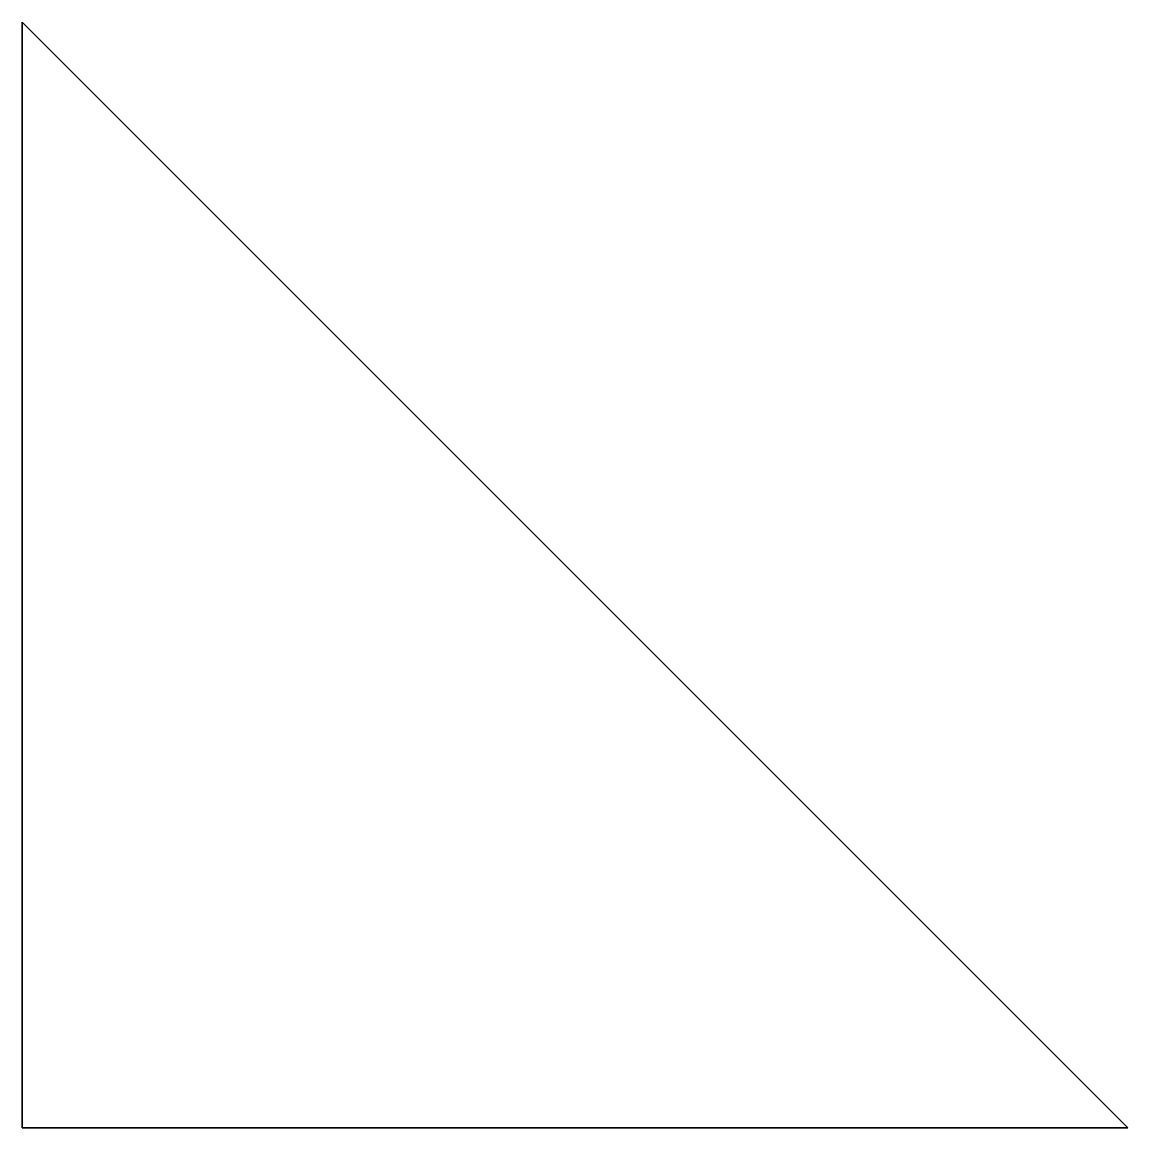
# Model space of a CAD drawing. Header units: metres. Extents: x 0 to 1, y 0 to 1.
import ezdxf

# ---------------------------------------------------------------- set-up
doc = ezdxf.new("R2010")
doc.units = ezdxf.units.M

msp = doc.modelspace()

# ---------------------------------------------------------------- linework, layer by layer
for points in [[(0, 0), (1, 0), (0, 1)], [(0, 0), (0, 1), (0, 0, 1)], [(1, 0), (0, 1), (0, 0, 1)], [(0, 0), (1, 0), (0, 0, 1)]]:
    msp.add_3dface(points)

doc.saveas('drawing.dxf')
